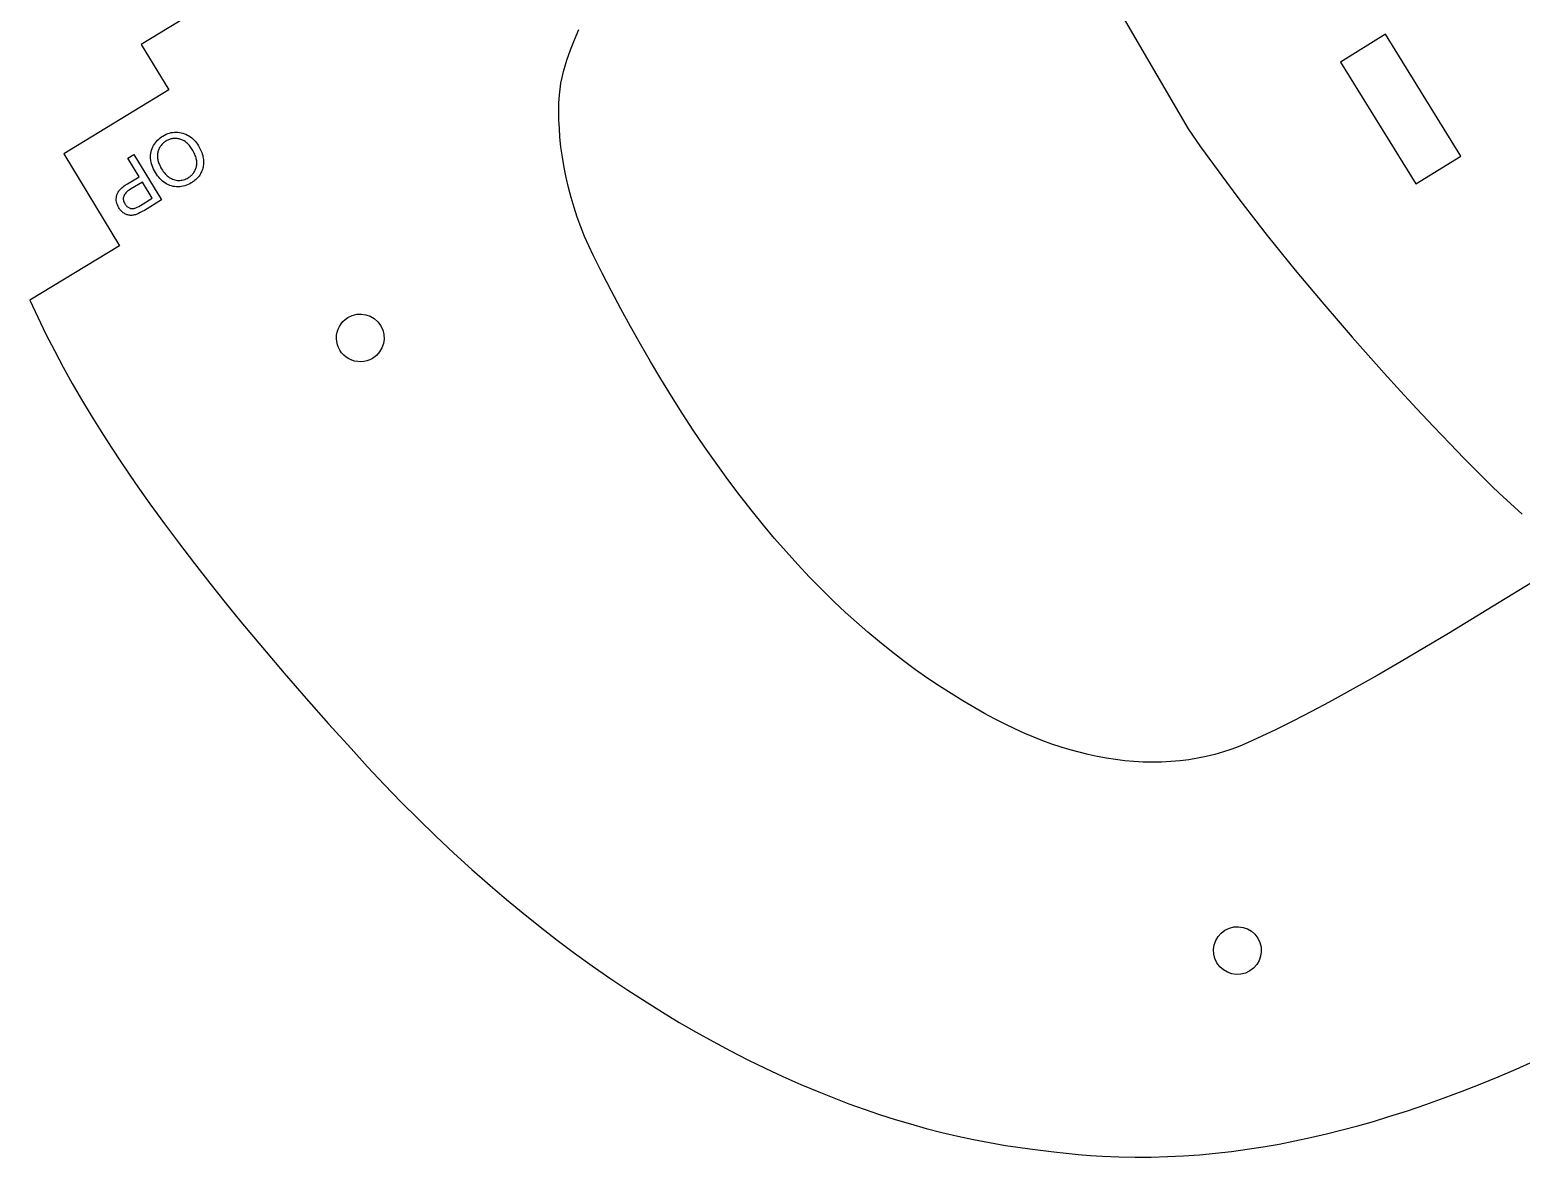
# Model space of a CAD drawing. Extents: x -318 to 296, y -196 to 234.
# Drawn here: x -295.8 to -14.6, y -193.7 to 18.9 of the extents above; entities that cross this region are included whole.
import ezdxf

# ---------------------------------------------------------------- set-up
doc = ezdxf.new("R2010")
doc.units = 0
doc.layers.add('10MM_MATERIAL', color=18, linetype='CONTINUOUS')
doc.layers.add('TEXT_ONLY', color=1, linetype='CONTINUOUS')

msp = doc.modelspace()

# ---------------------------------------------------------------- linework, layer by layer
at = {"layer": '10MM_MATERIAL'}
for points in [[(19.44, 194.73), (-274.77, 16.08), (-269.58, 7.54), (-289.4, -4.5), (-278.86, -21.85), (-295.79, -32.13), (-294.31, -35.33), (-292.77, -38.49), (-291.16, -41.62), (-289.51, -44.73), (-287.79, -47.8), (-286.03, -50.85), (-284.21, -53.87), (-282.35, -56.86), (-280.44, -59.83), (-278.5, -62.77), (-275.85, -66.64), (-273.15, -70.47), (-270.4, -74.26), (-267.6, -78.01), (-264.75, -81.73), (-261.86, -85.43), (-258.94, -89.09), (-255.99, -92.72), (-251.94, -97.6), (-247.83, -102.44), (-243.67, -107.22), (-239.46, -111.96), (-235.2, -116.65), (-232.11, -120.06), (-228.96, -123.41), (-225.76, -126.72), (-222.52, -129.97), (-219.22, -133.17), (-215.86, -136.32), (-212.46, -139.41), (-209.01, -142.44), (-205.9, -145.08), (-202.75, -147.68), (-199.56, -150.23), (-196.33, -152.73), (-193.06, -155.17), (-189.75, -157.56), (-186.4, -159.9), (-183.02, -162.18), (-179.59, -164.4), (-176.48, -166.35), (-173.33, -168.25), (-170.15, -170.09), (-166.94, -171.88), (-163.7, -173.61), (-160.43, -175.29), (-157.13, -176.9), (-153.8, -178.45), (-150.44, -179.94), (-147.05, -181.36), (-144.21, -182.5), (-141.34, -183.58), (-138.46, -184.62), (-135.57, -185.6), (-132.65, -186.53), (-129.72, -187.4), (-126.78, -188.22), (-123.81, -188.98), (-120.83, -189.68), (-117.83, -190.33), (-114.82, -190.92), (-111.8, -191.44), (-109.53, -191.78), (-107.24, -192.08), (-102.68, -192.63), (-100.39, -192.89), (-98.1, -193.13), (-95.81, -193.32), (-93.51, -193.47), (-90.45, -193.6), (-87.4, -193.65), (-84.35, -193.64), (-81.31, -193.56), (-78.28, -193.41), (-75.25, -193.19), (-72.24, -192.91), (-69.23, -192.57), (-66.23, -192.17), (-63.23, -191.7), (-60.25, -191.18), (-57.26, -190.6), (-54.29, -189.96), (-51.32, -189.27), (-48.35, -188.53), (-45.4, -187.74), (-42.46, -186.9), (-39.54, -186.02), (-36.05, -184.9), (-32.59, -183.73), (-29.14, -182.49), (-25.72, -181.21), (-22.31, -179.87), (-18.93, -178.48), (-15.56, -177.05), (-12.2, -175.57)], [(-95.08, 30.6), (-77.38, 0.19), (-75.04, -3.17), (-72.63, -6.53), (-70.16, -9.89), (-67.64, -13.24), (-65.08, -16.57), (-62.48, -19.89), (-59.84, -23.18), (-57.18, -26.44), (-54.5, -29.66), (-51.82, -32.85), (-49.13, -36), (-46.44, -39.09), (-43.46, -42.48), (-40.42, -45.86), (-37.35, -49.23), (-34.24, -52.59), (-31.12, -55.91), (-28, -59.19), (-25.39, -61.86), (-22.76, -64.51), (-20.11, -67.14), (-18.72, -68.47), (-17.31, -69.78), (-14.43, -72.44)], [(-11.32, -84.6), (-19.86, -89.8), (-28.31, -94.93), (-32.76, -97.61), (-37.23, -100.25), (-41.72, -102.85), (-46.25, -105.4), (-50.8, -107.9), (-54.15, -109.67), (-57.53, -111.39), (-60.93, -113.07), (-63.49, -114.3), (-66.08, -115.49), (-67.61, -116.15), (-69.17, -116.74), (-70.75, -117.27), (-72.35, -117.74), (-73.98, -118.13), (-75.61, -118.47), (-77.26, -118.74), (-78.91, -118.95), (-80.65, -119.1), (-82.39, -119.19), (-84.13, -119.21), (-85.88, -119.17), (-87.62, -119.08), (-89.35, -118.92), (-91.08, -118.71), (-92.81, -118.44), (-94.53, -118.12), (-96.25, -117.76), (-97.95, -117.34), (-99.65, -116.87), (-101.33, -116.36), (-103.06, -115.79), (-104.77, -115.17), (-106.47, -114.5), (-108.15, -113.79), (-110.08, -112.92), (-112, -111.99), (-113.89, -111.02), (-115.76, -110.01), (-117.62, -108.97), (-119.87, -107.65), (-122.09, -106.28), (-124.28, -104.87), (-126.44, -103.41), (-128.78, -101.77), (-131.08, -100.07), (-133.35, -98.33), (-135.57, -96.54), (-137.76, -94.7), (-139.92, -92.82), (-142.03, -90.9), (-144.11, -88.94), (-146.46, -86.65), (-148.75, -84.31), (-151, -81.92), (-153.2, -79.49), (-155.36, -77.03), (-157.47, -74.52), (-159.53, -71.97), (-161.88, -68.97), (-164.16, -65.94), (-166.4, -62.86), (-168.58, -59.75), (-170.71, -56.6), (-172.79, -53.42), (-174.82, -50.2), (-176.81, -46.96), (-178.75, -43.69), (-180.65, -40.4), (-182.51, -37.08), (-184.33, -33.74), (-186.11, -30.38), (-187.86, -27.01), (-189.57, -23.61), (-190.41, -21.87), (-191.19, -20.09), (-191.91, -18.29), (-192.57, -16.47), (-193.18, -14.63), (-193.74, -12.77), (-194.23, -10.89), (-194.67, -9), (-195.06, -7.09), (-195.38, -5.17), (-195.64, -3.24), (-195.84, -1.31), (-195.95, 0.27), (-196.03, 1.85), (-196.06, 3.43), (-196.02, 5.01), (-195.93, 6.58), (-195.81, 7.69), (-195.65, 8.8), (-195.44, 9.9), (-195.19, 10.99), (-194.88, 12.06), (-194.51, 13.12), (-193.82, 15.07), (-193.07, 16.99), (-192.25, 18.89)]]:
    msp.add_lwpolyline(points, dxfattribs=at)
msp.add_lwpolyline([(-34.44, -10.2), (-25.94, -4.93), (-40.19, 18.06), (-48.69, 12.79)], close=True, dxfattribs=at)
for points in [[(-235.82, -35.38, -1), (-231.15, -43.07, -1)], [(-70.44, -150.86, -1), (-65.77, -158.56, -1)]]:
    msp.add_lwpolyline(points, format="xyb", close=True, dxfattribs=at)
at = {"layer": 'TEXT_ONLY'}
for points in [[(-264.01, -2.99), (-263.85, -3.25), (-263.71, -3.52), (-263.58, -3.78), (-263.47, -4.04), (-263.36, -4.29), (-263.28, -4.55), (-263.2, -4.81), (-263.14, -5.06), (-263.09, -5.31), (-263.06, -5.56), (-263.03, -5.8), (-263.03, -6.05), (-263.03, -6.29), (-263.05, -6.53), (-263.08, -6.77), (-263.13, -7.01), (-263.18, -7.25), (-263.25, -7.48), (-263.33, -7.7), (-263.42, -7.91), (-263.52, -8.12), (-263.63, -8.32), (-263.75, -8.52), (-263.89, -8.71), (-264.03, -8.89), (-264.19, -9.07), (-264.35, -9.24), (-264.53, -9.41), (-264.72, -9.57), (-264.91, -9.72), (-265.12, -9.87), (-265.34, -10.01), (-265.64, -10.18), (-265.94, -10.32), (-266.25, -10.45), (-266.56, -10.55), (-266.87, -10.63), (-267.18, -10.69), (-267.5, -10.72), (-267.82, -10.74), (-268.14, -10.73), (-268.46, -10.7), (-268.77, -10.65), (-269.07, -10.57), (-269.37, -10.47), (-269.66, -10.35), (-269.95, -10.21), (-270.23, -10.04), (-270.5, -9.86), (-270.76, -9.65), (-271.02, -9.43), (-271.26, -9.19), (-271.49, -8.93), (-271.71, -8.66), (-271.92, -8.36), (-272.12, -8.05), (-272.31, -7.72), (-272.47, -7.4), (-272.62, -7.07), (-272.74, -6.74), (-272.84, -6.41), (-272.92, -6.07), (-272.97, -5.74), (-273.01, -5.4), (-273.02, -5.07), (-273.01, -4.75), (-272.98, -4.43), (-272.92, -4.12), (-272.84, -3.81), (-272.74, -3.52), (-272.61, -3.23), (-272.46, -2.95), (-272.3, -2.68), (-272.11, -2.42), (-271.92, -2.18), (-271.71, -1.95), (-271.48, -1.73), (-271.24, -1.53), (-270.98, -1.34), (-270.71, -1.16), (-270.41, -0.99), (-270.1, -0.84), (-269.79, -0.71), (-269.48, -0.61), (-269.16, -0.53), (-268.84, -0.48), (-268.52, -0.44), (-268.2, -0.43), (-267.88, -0.45), (-267.56, -0.48), (-267.25, -0.54), (-266.94, -0.62), (-266.65, -0.72), (-266.36, -0.84), (-266.07, -0.98), (-265.79, -1.15), (-265.52, -1.33), (-265.27, -1.53), (-265.02, -1.74), (-264.79, -1.97), (-264.58, -2.2), (-264.37, -2.45), (-264.18, -2.71)], [(-265.18, -3.68), (-265.3, -3.49), (-265.42, -3.31), (-265.55, -3.14), (-265.68, -2.98), (-265.81, -2.83), (-265.95, -2.68), (-266.09, -2.55), (-266.23, -2.42), (-266.38, -2.31), (-266.52, -2.2), (-266.68, -2.1), (-266.83, -2.01), (-266.99, -1.93), (-267.16, -1.86), (-267.32, -1.8), (-267.49, -1.75), (-267.66, -1.7), (-267.83, -1.67), (-268, -1.64), (-268.17, -1.63), (-268.34, -1.62), (-268.5, -1.62), (-268.67, -1.63), (-268.83, -1.65), (-269, -1.68), (-269.16, -1.71), (-269.32, -1.76), (-269.48, -1.82), (-269.64, -1.88), (-269.8, -1.95), (-269.96, -2.03), (-270.12, -2.12), (-270.27, -2.22), (-270.42, -2.33), (-270.56, -2.44), (-270.69, -2.55), (-270.82, -2.67), (-270.93, -2.79), (-271.04, -2.92), (-271.14, -3.06), (-271.24, -3.19), (-271.32, -3.34), (-271.4, -3.49), (-271.47, -3.64), (-271.53, -3.8), (-271.59, -3.96), (-271.63, -4.13), (-271.67, -4.3), (-271.7, -4.47), (-271.72, -4.65), (-271.73, -4.83), (-271.73, -5.01), (-271.72, -5.2), (-271.7, -5.38), (-271.67, -5.57), (-271.63, -5.76), (-271.58, -5.95), (-271.52, -6.15), (-271.45, -6.34), (-271.37, -6.54), (-271.28, -6.74), (-271.18, -6.94), (-271.07, -7.14), (-270.95, -7.35), (-270.79, -7.6), (-270.62, -7.84), (-270.45, -8.06), (-270.27, -8.27), (-270.08, -8.46), (-269.89, -8.64), (-269.69, -8.81), (-269.49, -8.96), (-269.28, -9.09), (-269.07, -9.2), (-268.86, -9.3), (-268.64, -9.38), (-268.42, -9.45), (-268.19, -9.49), (-267.96, -9.52), (-267.73, -9.54), (-267.49, -9.53), (-267.26, -9.51), (-267.04, -9.47), (-266.81, -9.42), (-266.59, -9.35), (-266.37, -9.26), (-266.15, -9.16), (-265.94, -9.04), (-265.79, -8.94), (-265.65, -8.85), (-265.52, -8.74), (-265.39, -8.63), (-265.27, -8.52), (-265.16, -8.4), (-265.05, -8.28), (-264.95, -8.15), (-264.86, -8.02), (-264.77, -7.88), (-264.69, -7.74), (-264.61, -7.59), (-264.54, -7.44), (-264.48, -7.29), (-264.42, -7.12), (-264.38, -6.96), (-264.34, -6.79), (-264.31, -6.61), (-264.29, -6.43), (-264.29, -6.25), (-264.3, -6.06), (-264.32, -5.86), (-264.35, -5.67), (-264.4, -5.46), (-264.45, -5.26), (-264.52, -5.04), (-264.6, -4.83), (-264.69, -4.61), (-264.8, -4.38), (-264.91, -4.15), (-265.04, -3.92)], [(-276.17, -4.67), (-270.98, -13.22), (-274.2, -15.18), (-274.6, -15.42), (-274.96, -15.61), (-275.28, -15.77), (-275.55, -15.89), (-275.72, -15.95), (-275.89, -16.01), (-276.06, -16.05), (-276.22, -16.09), (-276.38, -16.11), (-276.54, -16.13), (-276.7, -16.13), (-276.85, -16.13), (-277, -16.11), (-277.15, -16.09), (-277.3, -16.05), (-277.45, -16.01), (-277.59, -15.95), (-277.74, -15.88), (-277.89, -15.81), (-278.03, -15.72), (-278.18, -15.62), (-278.31, -15.52), (-278.44, -15.4), (-278.57, -15.28), (-278.68, -15.15), (-278.8, -15.01), (-278.9, -14.86), (-279, -14.71), (-279.15, -14.44), (-279.28, -14.16), (-279.37, -13.88), (-279.44, -13.6), (-279.48, -13.31), (-279.49, -13.03), (-279.47, -12.74), (-279.43, -12.44), (-279.39, -12.3), (-279.34, -12.15), (-279.28, -12), (-279.21, -11.86), (-279.13, -11.72), (-279.03, -11.57), (-278.92, -11.43), (-278.8, -11.29), (-278.66, -11.14), (-278.52, -11), (-278.36, -10.86), (-278.19, -10.72), (-278, -10.58), (-277.81, -10.44), (-277.38, -10.17), (-275.19, -8.83), (-277.3, -5.36)], [(-274.57, -9.84), (-276.78, -11.18), (-277.04, -11.35), (-277.28, -11.52), (-277.48, -11.69), (-277.66, -11.86), (-277.81, -12.03), (-277.93, -12.2), (-278.03, -12.37), (-278.09, -12.54), (-278.14, -12.71), (-278.16, -12.89), (-278.16, -13.06), (-278.14, -13.24), (-278.1, -13.42), (-278.04, -13.6), (-277.96, -13.78), (-277.86, -13.97), (-277.77, -14.1), (-277.68, -14.21), (-277.59, -14.32), (-277.49, -14.42), (-277.38, -14.51), (-277.27, -14.59), (-277.15, -14.66), (-277.03, -14.72), (-276.9, -14.77), (-276.78, -14.81), (-276.65, -14.83), (-276.52, -14.85), (-276.39, -14.85), (-276.26, -14.84), (-276.14, -14.82), (-276.01, -14.79), (-275.81, -14.72), (-275.57, -14.6), (-275.26, -14.44), (-274.91, -14.23), (-272.72, -12.9)]]:
    msp.add_lwpolyline(points, close=True, dxfattribs=at)

doc.saveas('drawing.dxf')
